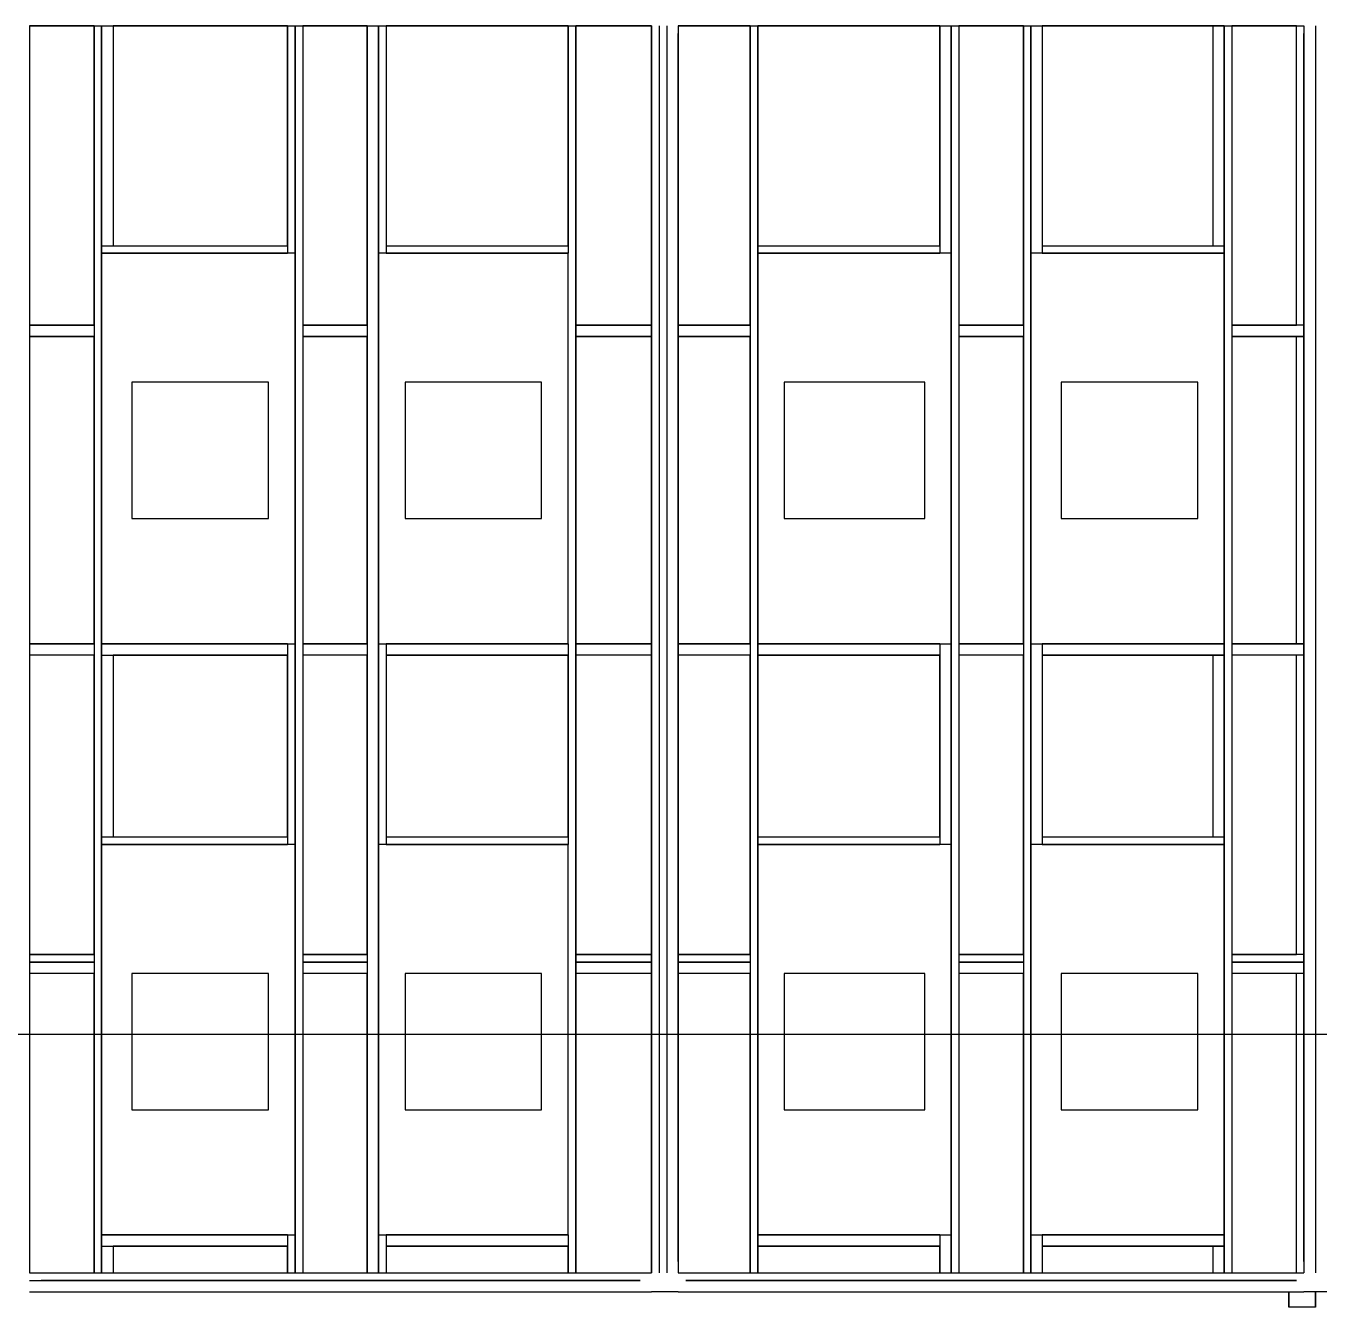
# Model space of a CAD drawing. Header units: millimetres. Extents: x 5 to 415, y 48 to 251.
# Drawn here: x 240.29 to 246.31, y 168.2 to 174.17 of the extents above; entities that cross this region are included whole.
import ezdxf

# ---------------------------------------------------------------- set-up
doc = ezdxf.new("R2010")
doc.units = ezdxf.units.MM
doc.layers.add('P', color=7, linetype='Continuous')

msp = doc.modelspace()

# ---------------------------------------------------------------- linework, layer by layer
at = {"layer": 'P'}
for points in [[(240.312, 174.166), (240.312, 172.773)], [(240.312, 174.166), (240.312, 172.773)], [(240.612, 174.166), (240.312, 174.166)], [(240.612, 174.166), (240.312, 174.166)], [(240.312, 174.166), (243.205, 174.166)], [(240.312, 174.166), (240.612, 174.166)], [(240.312, 174.166), (240.312, 168.363)], [(240.312, 174.166), (240.312, 172.773)], [(240.612, 172.773), (240.612, 174.166)], [(240.612, 172.773), (240.612, 174.166)], [(240.612, 174.166), (240.612, 168.363)], [(240.612, 174.166), (240.612, 172.773)], [(240.647, 174.166), (240.647, 173.143)], [(240.647, 174.166), (241.512, 174.166)], [(240.647, 174.166), (240.647, 173.108)], [(240.647, 174.166), (240.647, 168.363)], [(240.647, 174.166), (240.647, 173.143)], [(240.647, 174.166), (240.647, 168.363)], [(240.647, 168.363), (240.647, 174.166)], [(240.647, 174.166), (240.647, 168.363)], [(240.647, 174.166), (240.647, 173.108)], [(240.7, 174.166), (240.7, 173.143)], [(241.512, 174.166), (240.7, 174.166)], [(241.512, 174.166), (240.7, 174.166)], [(241.512, 173.143), (241.512, 174.166)], [(241.512, 173.143), (241.512, 174.166)], [(241.512, 174.166), (241.512, 173.143)], [(241.512, 174.166), (241.512, 173.108)], [(241.547, 174.166), (241.547, 168.363)], [(241.547, 174.166), (241.547, 173.108)], [(241.547, 168.363), (241.547, 174.166)], [(241.547, 174.166), (241.547, 168.363)], [(241.547, 174.166), (241.547, 168.363)], [(241.582, 174.166), (241.582, 172.773)], [(241.582, 174.166), (241.582, 172.773)], [(241.882, 174.166), (241.582, 174.166)], [(241.882, 174.166), (241.582, 174.166)], [(241.582, 174.166), (241.882, 174.166)], [(241.582, 174.166), (241.582, 168.363)], [(241.582, 174.166), (241.582, 172.773)], [(241.882, 172.773), (241.882, 174.166)], [(241.882, 172.773), (241.882, 174.166)], [(241.882, 174.166), (241.882, 168.363)], [(241.882, 174.166), (241.882, 172.773)], [(241.935, 174.166), (241.935, 173.108)], [(241.935, 174.166), (241.935, 168.363)], [(241.935, 174.166), (241.935, 168.363)], [(241.935, 168.363), (241.935, 174.166)], [(241.935, 174.166), (241.935, 168.363)], [(241.97, 174.166), (241.97, 173.143)], [(241.97, 174.166), (241.97, 173.143)], [(242.817, 174.166), (241.97, 174.166)], [(242.817, 174.166), (241.97, 174.166)], [(241.97, 174.166), (242.817, 174.166)], [(241.97, 174.166), (241.97, 173.143)], [(241.97, 174.166), (241.97, 173.108)], [(242.817, 173.143), (242.817, 174.166)], [(242.817, 173.143), (242.817, 174.166)], [(242.817, 174.166), (242.817, 173.108)], [(242.817, 174.166), (242.817, 173.143)], [(242.817, 174.166), (242.817, 173.108)], [(242.852, 174.166), (242.852, 172.773)], [(242.852, 174.166), (242.852, 172.773)], [(243.205, 174.166), (242.852, 174.166)], [(243.205, 174.166), (242.852, 174.166)], [(242.852, 174.166), (243.205, 174.166)], [(242.852, 174.166), (242.852, 168.363)], [(242.852, 174.166), (242.852, 168.363)], [(242.852, 174.166), (242.852, 172.773)], [(242.852, 168.363), (242.852, 174.166)], [(242.852, 174.166), (242.852, 168.363)], [(242.852, 174.166), (242.852, 168.363)], [(243.205, 172.773), (243.205, 174.166)], [(243.205, 172.773), (243.205, 174.166)], [(243.205, 174.166), (243.205, 168.363)], [(243.205, 174.166), (243.205, 172.773)], [(243.24, 174.166), (243.24, 168.363)], [(243.24, 174.166), (243.24, 168.363)], [(243.276, 174.166), (243.276, 168.363)], [(243.276, 174.166), (243.276, 168.363)], [(243.664, 174.166), (243.328, 174.166)], [(243.664, 174.166), (243.328, 174.166)], [(243.328, 174.166), (243.328, 172.773)], [(243.328, 174.166), (243.328, 172.773)], [(243.328, 174.166), (246.239, 174.166)], [(243.328, 174.166), (243.664, 174.166)], [(243.328, 174.166), (243.328, 168.363)], [(243.328, 174.166), (243.328, 172.773)], [(243.664, 172.773), (243.664, 174.166)], [(243.664, 172.773), (243.664, 174.166)], [(243.664, 174.166), (243.664, 168.363)], [(243.664, 174.166), (243.664, 168.363)], [(243.664, 174.166), (243.664, 172.773)], [(243.699, 174.166), (243.699, 173.143)], [(244.546, 174.166), (243.699, 174.166)], [(243.699, 174.166), (243.699, 173.143)], [(244.546, 174.166), (243.699, 174.166)], [(243.699, 174.166), (244.546, 174.166)], [(243.699, 174.166), (243.699, 173.108)], [(243.699, 174.166), (243.699, 173.143)], [(243.699, 168.363), (243.699, 174.166)], [(243.699, 174.166), (243.699, 168.363)], [(243.699, 174.166), (243.699, 168.363)], [(243.699, 174.166), (243.699, 173.108)], [(244.546, 173.143), (244.546, 174.166)], [(244.546, 173.143), (244.546, 174.166)], [(244.546, 174.166), (244.546, 173.143)], [(244.546, 174.166), (244.546, 173.108)], [(244.598, 174.166), (244.598, 168.363)], [(244.598, 174.166), (244.598, 173.108)], [(244.598, 168.363), (244.598, 174.166)], [(244.598, 174.166), (244.598, 168.363)], [(244.598, 174.166), (244.598, 168.363)], [(244.934, 174.166), (244.634, 174.166)], [(244.934, 174.166), (244.634, 174.166)], [(244.634, 174.166), (244.634, 172.773)], [(244.634, 174.166), (244.634, 172.773)], [(244.634, 174.166), (244.934, 174.166)], [(244.634, 174.166), (244.634, 168.363)], [(244.634, 174.166), (244.634, 172.773)], [(244.934, 172.773), (244.934, 174.166)], [(244.934, 172.773), (244.934, 174.166)], [(244.934, 174.166), (244.934, 168.363)], [(244.934, 174.166), (244.934, 172.773)], [(244.969, 174.166), (244.969, 168.363)], [(244.969, 174.166), (244.969, 173.108)], [(244.969, 168.363), (244.969, 174.166)], [(244.969, 174.166), (244.969, 168.363)], [(244.969, 174.166), (244.969, 168.363)], [(245.022, 174.166), (245.022, 173.143)], [(245.022, 174.166), (245.022, 173.143)], [(245.868, 174.166), (245.022, 174.166)], [(245.816, 174.166), (245.022, 174.166)], [(245.022, 174.166), (245.868, 174.166)], [(245.022, 174.166), (245.022, 173.143)], [(245.022, 174.166), (245.022, 173.108)], [(245.816, 173.143), (245.816, 174.166)], [(245.868, 173.143), (245.868, 174.166)], [(245.868, 174.166), (245.868, 173.108)], [(245.868, 174.166), (245.868, 173.143)], [(245.868, 168.363), (245.868, 174.166)], [(245.868, 174.166), (245.868, 168.363)], [(245.868, 174.166), (245.868, 168.363)], [(245.868, 174.166), (245.868, 173.108)], [(246.204, 174.166), (245.904, 174.166)], [(246.204, 174.166), (245.904, 174.166)], [(245.904, 174.166), (245.904, 172.773)], [(245.904, 174.166), (245.904, 172.773)], [(245.904, 174.166), (246.239, 174.166)], [(245.904, 174.166), (245.904, 168.363)], [(245.904, 174.166), (245.904, 168.363)], [(245.904, 174.166), (245.904, 172.773)], [(246.204, 172.773), (246.204, 174.166)], [(246.204, 172.773), (246.204, 174.166)], [(246.239, 174.166), (246.239, 168.363)], [(246.239, 174.166), (246.239, 172.773)], [(246.292, 174.166), (246.292, 168.363)], [(246.292, 174.166), (246.292, 168.363)], [(243.205, 174.131), (243.205, 168.416)], [(243.205, 174.131), (243.205, 168.416)], [(243.205, 168.416), (243.205, 174.131)], [(243.205, 174.131), (243.205, 168.416)], [(243.24, 174.131), (243.24, 168.416)], [(243.276, 174.131), (243.276, 168.416)], [(243.328, 174.131), (243.328, 168.416)], [(243.328, 174.131), (243.328, 168.416)], [(243.328, 168.416), (243.328, 174.131)], [(243.328, 174.131), (243.328, 168.416)], [(246.239, 174.131), (246.239, 168.416)], [(246.239, 174.131), (246.239, 168.416)], [(246.239, 174.131), (246.239, 168.416)], [(246.239, 168.416), (246.239, 174.131)], [(246.239, 174.131), (246.239, 168.416)], [(240.647, 173.143), (241.512, 173.143)], [(240.647, 173.143), (241.512, 173.143)], [(240.7, 173.143), (241.512, 173.143)], [(240.7, 173.143), (241.512, 173.143)], [(241.97, 173.143), (242.817, 173.143)], [(241.97, 173.143), (242.817, 173.143)], [(241.97, 173.143), (242.817, 173.143)], [(241.97, 173.143), (242.817, 173.143)], [(243.699, 173.143), (244.546, 173.143)], [(243.699, 173.143), (244.546, 173.143)], [(243.699, 173.143), (244.546, 173.143)], [(243.699, 173.143), (244.546, 173.143)], [(245.022, 173.143), (245.868, 173.143)], [(245.022, 173.143), (245.816, 173.143)], [(245.022, 173.143), (245.868, 173.143)], [(245.022, 173.143), (245.868, 173.143)], [(240.647, 173.108), (240.647, 171.291)], [(241.547, 173.108), (240.647, 173.108)], [(240.647, 173.108), (241.512, 173.108)], [(241.512, 173.108), (240.647, 173.108)], [(240.647, 173.108), (241.512, 173.108)], [(240.647, 173.108), (241.512, 173.108)], [(241.547, 171.291), (241.547, 173.108)], [(242.817, 173.108), (241.935, 173.108)], [(241.935, 173.108), (241.935, 171.291)], [(241.97, 173.108), (242.817, 173.108)], [(242.817, 173.108), (241.97, 173.108)], [(241.97, 173.108), (242.817, 173.108)], [(241.97, 173.108), (242.817, 173.108)], [(242.817, 171.291), (242.817, 173.108)], [(244.598, 173.108), (243.699, 173.108)], [(243.699, 173.108), (243.699, 171.291)], [(243.699, 173.108), (244.546, 173.108)], [(243.699, 173.108), (244.546, 173.108)], [(244.546, 173.108), (243.699, 173.108)], [(243.699, 173.108), (244.546, 173.108)], [(244.598, 171.291), (244.598, 173.108)], [(245.868, 173.108), (244.969, 173.108)], [(244.969, 173.108), (244.969, 171.291)], [(245.022, 173.108), (245.868, 173.108)], [(245.022, 173.108), (245.868, 173.108)], [(245.868, 173.108), (245.022, 173.108)], [(245.022, 173.108), (245.868, 173.108)], [(245.868, 171.291), (245.868, 173.108)], [(240.312, 172.773), (240.612, 172.773)], [(240.312, 172.773), (240.612, 172.773)], [(240.612, 172.773), (240.312, 172.773)], [(240.612, 172.773), (240.312, 172.773)], [(240.612, 172.773), (240.312, 172.773)], [(241.582, 172.773), (241.882, 172.773)], [(241.582, 172.773), (241.882, 172.773)], [(241.882, 172.773), (241.582, 172.773)], [(241.882, 172.773), (241.582, 172.773)], [(241.882, 172.773), (241.582, 172.773)], [(242.852, 172.773), (243.205, 172.773)], [(242.852, 172.773), (243.205, 172.773)], [(243.205, 172.773), (242.852, 172.773)], [(243.205, 172.773), (242.852, 172.773)], [(243.205, 172.773), (242.852, 172.773)], [(243.328, 172.773), (243.664, 172.773)], [(243.328, 172.773), (243.664, 172.773)], [(243.664, 172.773), (243.328, 172.773)], [(243.664, 172.773), (243.328, 172.773)], [(243.664, 172.773), (243.328, 172.773)], [(244.634, 172.773), (244.934, 172.773)], [(244.634, 172.773), (244.934, 172.773)], [(244.934, 172.773), (244.634, 172.773)], [(244.934, 172.773), (244.634, 172.773)], [(244.934, 172.773), (244.634, 172.773)], [(245.904, 172.773), (246.204, 172.773)], [(245.904, 172.773), (246.204, 172.773)], [(246.239, 172.773), (245.904, 172.773)], [(246.239, 172.773), (245.904, 172.773)], [(246.239, 172.773), (245.904, 172.773)], [(240.312, 172.72), (240.312, 171.291)], [(240.612, 172.72), (240.312, 172.72)], [(240.312, 172.72), (240.312, 171.291)], [(240.612, 172.72), (240.312, 172.72)], [(240.612, 172.72), (240.312, 172.72)], [(240.612, 172.72), (240.312, 172.72)], [(240.612, 172.72), (240.312, 172.72)], [(240.312, 172.72), (240.612, 172.72)], [(240.612, 172.72), (240.312, 172.72)], [(240.612, 172.72), (240.312, 172.72)], [(240.312, 172.72), (240.312, 171.291)], [(240.612, 171.291), (240.612, 172.72)], [(240.612, 171.291), (240.612, 172.72)], [(240.612, 172.72), (240.612, 171.291)], [(241.582, 172.72), (241.582, 171.291)], [(241.882, 172.72), (241.582, 172.72)], [(241.582, 172.72), (241.582, 171.291)], [(241.882, 172.72), (241.582, 172.72)], [(241.882, 172.72), (241.582, 172.72)], [(241.882, 172.72), (241.582, 172.72)], [(241.882, 172.72), (241.582, 172.72)], [(241.882, 172.72), (241.582, 172.72)], [(241.582, 172.72), (241.882, 172.72)], [(241.882, 172.72), (241.582, 172.72)], [(241.582, 172.72), (241.582, 171.291)], [(241.882, 171.291), (241.882, 172.72)], [(241.882, 171.291), (241.882, 172.72)], [(241.882, 172.72), (241.882, 171.291)], [(243.205, 172.72), (242.852, 172.72)], [(243.205, 172.72), (242.852, 172.72)], [(242.852, 172.72), (242.852, 171.291)], [(242.852, 172.72), (242.852, 171.291)], [(243.205, 172.72), (242.852, 172.72)], [(243.205, 172.72), (242.852, 172.72)], [(243.205, 172.72), (242.852, 172.72)], [(242.852, 172.72), (243.205, 172.72)], [(243.205, 172.72), (242.852, 172.72)], [(243.205, 172.72), (242.852, 172.72)], [(242.852, 172.72), (242.852, 171.291)], [(243.205, 171.291), (243.205, 172.72)], [(243.205, 171.291), (243.205, 172.72)], [(243.205, 172.72), (243.205, 171.291)], [(243.328, 172.72), (243.328, 171.291)], [(243.328, 172.72), (243.328, 171.291)], [(243.664, 172.72), (243.328, 172.72)], [(243.664, 172.72), (243.328, 172.72)], [(243.664, 172.72), (243.328, 172.72)], [(243.664, 172.72), (243.328, 172.72)], [(243.664, 172.72), (243.328, 172.72)], [(243.664, 172.72), (243.328, 172.72)], [(243.328, 172.72), (243.664, 172.72)], [(243.664, 172.72), (243.328, 172.72)], [(243.328, 172.72), (243.328, 171.291)], [(243.664, 171.291), (243.664, 172.72)], [(243.664, 171.291), (243.664, 172.72)], [(243.664, 172.72), (243.664, 171.291)], [(244.634, 172.72), (244.634, 171.291)], [(244.934, 172.72), (244.634, 172.72)], [(244.634, 172.72), (244.634, 171.291)], [(244.934, 172.72), (244.634, 172.72)], [(244.934, 172.72), (244.634, 172.72)], [(244.934, 172.72), (244.634, 172.72)], [(244.934, 172.72), (244.634, 172.72)], [(244.634, 172.72), (244.934, 172.72)], [(244.934, 172.72), (244.634, 172.72)], [(244.934, 172.72), (244.634, 172.72)], [(244.634, 172.72), (244.634, 171.291)], [(244.934, 171.291), (244.934, 172.72)], [(244.934, 171.291), (244.934, 172.72)], [(244.934, 172.72), (244.934, 171.291)], [(245.904, 172.72), (245.904, 171.291)], [(246.204, 172.72), (245.904, 172.72)], [(246.204, 172.72), (245.904, 172.72)], [(245.904, 172.72), (245.904, 171.291)], [(246.239, 172.72), (245.904, 172.72)], [(246.239, 172.72), (245.904, 172.72)], [(246.239, 172.72), (245.904, 172.72)], [(245.904, 172.72), (246.239, 172.72)], [(246.239, 172.72), (245.904, 172.72)], [(246.239, 172.72), (245.904, 172.72)], [(245.904, 172.72), (245.904, 171.291)], [(246.204, 171.291), (246.204, 172.72)], [(246.204, 171.291), (246.204, 172.72)], [(246.239, 172.72), (246.239, 171.291)], [(241.423, 172.508), (240.788, 172.508)], [(240.788, 172.508), (240.788, 171.873)], [(241.423, 171.873), (241.423, 172.508)], [(242.693, 172.508), (242.058, 172.508)], [(242.058, 172.508), (242.058, 171.873)], [(242.693, 171.873), (242.693, 172.508)], [(243.822, 172.508), (243.822, 171.873)], [(244.475, 172.508), (243.822, 172.508)], [(244.475, 171.873), (244.475, 172.508)], [(245.11, 172.508), (245.11, 171.873)], [(245.745, 172.508), (245.11, 172.508)], [(245.745, 171.873), (245.745, 172.508)], [(240.788, 171.873), (241.423, 171.873)], [(242.058, 171.873), (242.693, 171.873)], [(243.822, 171.873), (244.475, 171.873)], [(245.11, 171.873), (245.745, 171.873)], [(240.312, 171.291), (240.612, 171.291)], [(240.312, 171.291), (240.612, 171.291)], [(240.612, 171.291), (240.312, 171.291)], [(240.612, 171.291), (240.312, 171.291)], [(240.612, 171.291), (240.312, 171.291)], [(240.612, 171.291), (240.312, 171.291)], [(240.312, 171.291), (240.612, 171.291)], [(240.612, 171.291), (240.312, 171.291)], [(240.647, 171.291), (241.547, 171.291)], [(241.512, 171.291), (240.647, 171.291)], [(240.647, 171.291), (241.512, 171.291)], [(240.647, 171.291), (241.512, 171.291)], [(240.647, 171.291), (240.647, 170.356)], [(240.647, 171.291), (240.647, 170.356)], [(241.512, 171.291), (241.512, 170.356)], [(241.547, 171.291), (241.547, 170.356)], [(241.582, 171.291), (241.882, 171.291)], [(241.582, 171.291), (241.882, 171.291)], [(241.882, 171.291), (241.582, 171.291)], [(241.882, 171.291), (241.582, 171.291)], [(241.882, 171.291), (241.582, 171.291)], [(241.582, 171.291), (241.882, 171.291)], [(241.882, 171.291), (241.582, 171.291)], [(241.882, 171.291), (241.582, 171.291)], [(241.935, 171.291), (242.817, 171.291)], [(241.935, 171.291), (241.935, 170.356)], [(242.817, 171.291), (241.97, 171.291)], [(241.97, 171.291), (242.817, 171.291)], [(241.97, 171.291), (242.817, 171.291)], [(241.97, 171.291), (241.97, 170.356)], [(242.817, 171.291), (242.817, 170.356)], [(242.817, 171.291), (242.817, 170.356)], [(242.852, 171.291), (243.205, 171.291)], [(242.852, 171.291), (243.205, 171.291)], [(243.205, 171.291), (242.852, 171.291)], [(243.205, 171.291), (242.852, 171.291)], [(243.205, 171.291), (242.852, 171.291)], [(242.852, 171.291), (243.205, 171.291)], [(243.205, 171.291), (242.852, 171.291)], [(243.205, 171.291), (242.852, 171.291)], [(243.328, 171.291), (243.664, 171.291)], [(243.328, 171.291), (243.664, 171.291)], [(243.664, 171.291), (243.328, 171.291)], [(243.664, 171.291), (243.328, 171.291)], [(243.664, 171.291), (243.328, 171.291)], [(243.328, 171.291), (243.664, 171.291)], [(243.664, 171.291), (243.328, 171.291)], [(243.664, 171.291), (243.328, 171.291)], [(243.699, 171.291), (244.598, 171.291)], [(244.546, 171.291), (243.699, 171.291)], [(243.699, 171.291), (244.546, 171.291)], [(243.699, 171.291), (244.546, 171.291)], [(243.699, 171.291), (243.699, 170.356)], [(243.699, 171.291), (243.699, 170.356)], [(244.546, 171.291), (244.546, 170.356)], [(244.598, 171.291), (244.598, 170.356)], [(244.634, 171.291), (244.934, 171.291)], [(244.634, 171.291), (244.934, 171.291)], [(244.934, 171.291), (244.634, 171.291)], [(244.934, 171.291), (244.634, 171.291)], [(244.934, 171.291), (244.634, 171.291)], [(244.634, 171.291), (244.934, 171.291)], [(244.934, 171.291), (244.634, 171.291)], [(244.934, 171.291), (244.634, 171.291)], [(244.969, 171.291), (245.868, 171.291)], [(244.969, 171.291), (244.969, 170.356)], [(245.022, 171.291), (245.868, 171.291)], [(245.868, 171.291), (245.022, 171.291)], [(245.022, 171.291), (245.868, 171.291)], [(245.022, 171.291), (245.022, 170.356)], [(245.868, 171.291), (245.868, 170.356)], [(245.868, 171.291), (245.868, 170.356)], [(245.904, 171.291), (246.204, 171.291)], [(245.904, 171.291), (246.204, 171.291)], [(246.239, 171.291), (245.904, 171.291)], [(246.239, 171.291), (245.904, 171.291)], [(246.239, 171.291), (245.904, 171.291)], [(246.239, 171.291), (245.904, 171.291)], [(245.904, 171.291), (246.239, 171.291)], [(246.239, 171.291), (245.904, 171.291)], [(240.612, 171.238), (240.312, 171.238)], [(240.612, 171.238), (240.312, 171.238)], [(240.312, 171.238), (240.312, 169.845)], [(240.312, 171.238), (240.312, 169.845)], [(240.612, 171.238), (240.312, 171.238)], [(240.612, 171.238), (240.312, 171.238)], [(240.612, 171.238), (240.312, 171.238)], [(240.312, 171.238), (240.312, 169.845)], [(240.612, 169.845), (240.612, 171.238)], [(240.612, 169.845), (240.612, 171.238)], [(240.612, 171.238), (240.612, 169.845)], [(240.647, 171.238), (240.647, 170.392)], [(240.647, 171.238), (241.512, 171.238)], [(240.647, 171.238), (241.512, 171.238)], [(240.647, 171.238), (241.512, 171.238)], [(240.647, 171.238), (240.647, 170.392)], [(240.7, 171.238), (240.7, 170.392)], [(241.512, 171.238), (240.7, 171.238)], [(241.512, 171.238), (240.7, 171.238)], [(241.512, 170.392), (241.512, 171.238)], [(241.512, 170.392), (241.512, 171.238)], [(241.512, 171.238), (241.512, 170.392)], [(241.882, 171.238), (241.582, 171.238)], [(241.882, 171.238), (241.582, 171.238)], [(241.582, 171.238), (241.582, 169.845)], [(241.582, 171.238), (241.582, 169.845)], [(241.882, 171.238), (241.582, 171.238)], [(241.882, 171.238), (241.582, 171.238)], [(241.882, 171.238), (241.582, 171.238)], [(241.582, 171.238), (241.582, 169.845)], [(241.882, 169.845), (241.882, 171.238)], [(241.882, 169.845), (241.882, 171.238)], [(241.882, 171.238), (241.882, 169.845)], [(242.817, 171.238), (241.97, 171.238)], [(242.817, 171.238), (241.97, 171.238)], [(241.97, 171.238), (241.97, 170.392)], [(241.97, 171.238), (241.97, 170.392)], [(241.97, 171.238), (242.817, 171.238)], [(241.97, 171.238), (242.817, 171.238)], [(241.97, 171.238), (242.817, 171.238)], [(241.97, 171.238), (241.97, 170.392)], [(242.817, 170.392), (242.817, 171.238)], [(242.817, 170.392), (242.817, 171.238)], [(242.817, 171.238), (242.817, 170.392)], [(242.852, 171.238), (242.852, 169.845)], [(242.852, 171.238), (242.852, 169.845)], [(243.205, 171.238), (242.852, 171.238)], [(243.205, 171.238), (242.852, 171.238)], [(243.205, 171.238), (242.852, 171.238)], [(243.205, 171.238), (242.852, 171.238)], [(243.205, 171.238), (242.852, 171.238)], [(242.852, 171.238), (242.852, 169.845)], [(243.205, 169.845), (243.205, 171.238)], [(243.205, 169.845), (243.205, 171.238)], [(243.205, 171.238), (243.205, 169.845)], [(243.328, 171.238), (243.328, 169.845)], [(243.664, 171.238), (243.328, 171.238)], [(243.328, 171.238), (243.328, 169.845)], [(243.664, 171.238), (243.328, 171.238)], [(243.664, 171.238), (243.328, 171.238)], [(243.664, 171.238), (243.328, 171.238)], [(243.664, 171.238), (243.328, 171.238)], [(243.328, 171.238), (243.328, 169.845)], [(243.664, 169.845), (243.664, 171.238)], [(243.664, 169.845), (243.664, 171.238)], [(243.664, 171.238), (243.664, 169.845)], [(243.699, 171.238), (243.699, 170.392)], [(243.699, 171.238), (243.699, 170.392)], [(244.546, 171.238), (243.699, 171.238)], [(244.546, 171.238), (243.699, 171.238)], [(243.699, 171.238), (244.546, 171.238)], [(243.699, 171.238), (244.546, 171.238)], [(243.699, 171.238), (244.546, 171.238)], [(243.699, 171.238), (243.699, 170.392)], [(244.546, 170.392), (244.546, 171.238)], [(244.546, 170.392), (244.546, 171.238)], [(244.546, 171.238), (244.546, 170.392)], [(244.934, 171.238), (244.634, 171.238)], [(244.934, 171.238), (244.634, 171.238)], [(244.634, 171.238), (244.634, 169.845)], [(244.634, 171.238), (244.634, 169.845)], [(244.934, 171.238), (244.634, 171.238)], [(244.934, 171.238), (244.634, 171.238)], [(244.934, 171.238), (244.634, 171.238)], [(244.634, 171.238), (244.634, 169.845)], [(244.934, 169.845), (244.934, 171.238)], [(244.934, 169.845), (244.934, 171.238)], [(244.934, 171.238), (244.934, 169.845)], [(245.022, 171.238), (245.022, 170.392)], [(245.022, 171.238), (245.022, 170.392)], [(245.868, 171.238), (245.022, 171.238)], [(245.816, 171.238), (245.022, 171.238)], [(245.022, 171.238), (245.868, 171.238)], [(245.022, 171.238), (245.868, 171.238)], [(245.022, 171.238), (245.868, 171.238)], [(245.022, 171.238), (245.022, 170.392)], [(245.816, 170.392), (245.816, 171.238)], [(245.868, 170.392), (245.868, 171.238)], [(245.868, 171.238), (245.868, 170.392)], [(246.204, 171.238), (245.904, 171.238)], [(246.204, 171.238), (245.904, 171.238)], [(245.904, 171.238), (245.904, 169.845)], [(245.904, 171.238), (245.904, 169.845)], [(246.239, 171.238), (245.904, 171.238)], [(246.239, 171.238), (245.904, 171.238)], [(246.239, 171.238), (245.904, 171.238)], [(245.904, 171.238), (245.904, 169.845)], [(246.204, 169.845), (246.204, 171.238)], [(246.204, 169.845), (246.204, 171.238)], [(246.239, 171.238), (246.239, 169.845)], [(240.647, 170.392), (241.512, 170.392)], [(240.647, 170.392), (241.512, 170.392)], [(240.647, 170.392), (241.512, 170.392)], [(241.547, 170.356), (240.647, 170.356)], [(240.647, 170.356), (240.647, 168.54)], [(241.512, 170.356), (240.647, 170.356)], [(240.647, 170.356), (241.512, 170.356)], [(240.647, 170.356), (241.512, 170.356)], [(240.7, 170.392), (241.512, 170.392)], [(240.7, 170.392), (241.512, 170.392)], [(241.547, 168.54), (241.547, 170.356)], [(241.935, 170.356), (241.935, 168.54)], [(242.817, 170.356), (241.935, 170.356)], [(241.97, 170.392), (242.817, 170.392)], [(241.97, 170.392), (242.817, 170.392)], [(241.97, 170.392), (242.817, 170.392)], [(241.97, 170.392), (242.817, 170.392)], [(241.97, 170.392), (242.817, 170.392)], [(242.817, 170.356), (241.97, 170.356)], [(241.97, 170.356), (242.817, 170.356)], [(241.97, 170.356), (242.817, 170.356)], [(242.817, 168.54), (242.817, 170.356)], [(243.699, 170.392), (244.546, 170.392)], [(243.699, 170.392), (244.546, 170.392)], [(243.699, 170.392), (244.546, 170.392)], [(243.699, 170.392), (244.546, 170.392)], [(243.699, 170.392), (244.546, 170.392)], [(243.699, 170.356), (243.699, 168.54)], [(244.598, 170.356), (243.699, 170.356)], [(244.546, 170.356), (243.699, 170.356)], [(243.699, 170.356), (244.546, 170.356)], [(243.699, 170.356), (244.546, 170.356)], [(244.598, 168.54), (244.598, 170.356)], [(245.868, 170.356), (244.969, 170.356)], [(244.969, 170.356), (244.969, 168.54)], [(245.022, 170.392), (245.868, 170.392)], [(245.022, 170.392), (245.816, 170.392)], [(245.022, 170.392), (245.868, 170.392)], [(245.022, 170.392), (245.868, 170.392)], [(245.022, 170.392), (245.868, 170.392)], [(245.022, 170.356), (245.868, 170.356)], [(245.868, 170.356), (245.022, 170.356)], [(245.022, 170.356), (245.868, 170.356)], [(245.868, 168.54), (245.868, 170.356)], [(240.312, 169.845), (240.612, 169.845)], [(240.312, 169.845), (240.612, 169.845)], [(240.612, 169.845), (240.312, 169.845)], [(240.612, 169.81), (240.312, 169.81)], [(240.612, 169.81), (240.312, 169.81)], [(240.612, 169.81), (240.312, 169.81)], [(240.612, 169.81), (240.312, 169.81)], [(240.312, 169.81), (240.612, 169.81)], [(240.612, 169.81), (240.312, 169.81)], [(241.582, 169.845), (241.882, 169.845)], [(241.582, 169.845), (241.882, 169.845)], [(241.882, 169.845), (241.582, 169.845)], [(241.882, 169.81), (241.582, 169.81)], [(241.882, 169.81), (241.582, 169.81)], [(241.882, 169.81), (241.582, 169.81)], [(241.582, 169.81), (241.882, 169.81)], [(241.882, 169.81), (241.582, 169.81)], [(241.882, 169.81), (241.582, 169.81)], [(242.852, 169.845), (243.205, 169.845)], [(242.852, 169.845), (243.205, 169.845)], [(243.205, 169.845), (242.852, 169.845)], [(243.205, 169.81), (242.852, 169.81)], [(243.205, 169.81), (242.852, 169.81)], [(243.205, 169.81), (242.852, 169.81)], [(243.205, 169.81), (242.852, 169.81)], [(242.852, 169.81), (243.205, 169.81)], [(243.205, 169.81), (242.852, 169.81)], [(243.328, 169.845), (243.664, 169.845)], [(243.328, 169.845), (243.664, 169.845)], [(243.664, 169.845), (243.328, 169.845)], [(243.664, 169.81), (243.328, 169.81)], [(243.664, 169.81), (243.328, 169.81)], [(243.664, 169.81), (243.328, 169.81)], [(243.328, 169.81), (243.664, 169.81)], [(243.664, 169.81), (243.328, 169.81)], [(243.664, 169.81), (243.328, 169.81)], [(244.634, 169.845), (244.934, 169.845)], [(244.634, 169.845), (244.934, 169.845)], [(244.934, 169.845), (244.634, 169.845)], [(244.934, 169.81), (244.634, 169.81)], [(244.934, 169.81), (244.634, 169.81)], [(244.934, 169.81), (244.634, 169.81)], [(244.934, 169.81), (244.634, 169.81)], [(244.634, 169.81), (244.934, 169.81)], [(244.934, 169.81), (244.634, 169.81)], [(245.904, 169.845), (246.204, 169.845)], [(245.904, 169.845), (246.204, 169.845)], [(246.239, 169.845), (245.904, 169.845)], [(246.239, 169.81), (245.904, 169.81)], [(246.239, 169.81), (245.904, 169.81)], [(246.239, 169.81), (245.904, 169.81)], [(246.239, 169.81), (245.904, 169.81)], [(245.904, 169.81), (246.239, 169.81)], [(246.239, 169.81), (245.904, 169.81)], [(240.312, 169.757), (240.312, 168.363)], [(240.312, 169.757), (240.312, 168.363)], [(240.612, 169.757), (240.312, 169.757)], [(240.612, 169.757), (240.312, 169.757)], [(240.612, 169.757), (240.312, 169.757)], [(240.612, 169.757), (240.312, 169.757)], [(240.312, 169.757), (240.312, 168.363)], [(240.612, 168.363), (240.612, 169.757)], [(240.612, 168.363), (240.612, 169.757)], [(240.612, 169.757), (240.612, 168.363)], [(241.423, 169.757), (240.788, 169.757)], [(240.788, 169.757), (240.788, 169.122)], [(241.423, 169.122), (241.423, 169.757)], [(241.882, 169.757), (241.582, 169.757)], [(241.882, 169.757), (241.582, 169.757)], [(241.582, 169.757), (241.582, 168.363)], [(241.582, 169.757), (241.582, 168.363)], [(241.882, 169.757), (241.582, 169.757)], [(241.882, 169.757), (241.582, 169.757)], [(241.582, 169.757), (241.582, 168.363)], [(241.882, 168.363), (241.882, 169.757)], [(241.882, 168.363), (241.882, 169.757)], [(241.882, 169.757), (241.882, 168.363)], [(242.058, 169.757), (242.058, 169.122)], [(242.693, 169.757), (242.058, 169.757)], [(242.693, 169.122), (242.693, 169.757)], [(242.852, 169.757), (242.852, 168.363)], [(243.205, 169.757), (242.852, 169.757)], [(243.205, 169.757), (242.852, 169.757)], [(242.852, 169.757), (242.852, 168.363)], [(243.205, 169.757), (242.852, 169.757)], [(243.205, 169.757), (242.852, 169.757)], [(242.852, 169.757), (242.852, 168.363)], [(243.205, 168.363), (243.205, 169.757)], [(243.205, 168.363), (243.205, 169.757)], [(243.205, 169.757), (243.205, 168.363)], [(243.664, 169.757), (243.328, 169.757)], [(243.664, 169.757), (243.328, 169.757)], [(243.328, 169.757), (243.328, 168.363)], [(243.328, 169.757), (243.328, 168.363)], [(243.664, 169.757), (243.328, 169.757)], [(243.664, 169.757), (243.328, 169.757)], [(243.328, 169.757), (243.328, 168.363)], [(243.664, 168.363), (243.664, 169.757)], [(243.664, 168.363), (243.664, 169.757)], [(243.664, 169.757), (243.664, 168.363)], [(243.822, 169.757), (243.822, 169.122)], [(244.475, 169.757), (243.822, 169.757)], [(244.475, 169.122), (244.475, 169.757)], [(244.634, 169.757), (244.634, 168.363)], [(244.934, 169.757), (244.634, 169.757)], [(244.934, 169.757), (244.634, 169.757)], [(244.634, 169.757), (244.634, 168.363)], [(244.934, 169.757), (244.634, 169.757)], [(244.934, 169.757), (244.634, 169.757)], [(244.634, 169.757), (244.634, 168.363)], [(244.934, 168.363), (244.934, 169.757)], [(244.934, 168.363), (244.934, 169.757)], [(244.934, 169.757), (244.934, 168.363)], [(245.11, 169.757), (245.11, 169.122)], [(245.745, 169.757), (245.11, 169.757)], [(245.745, 169.122), (245.745, 169.757)], [(245.904, 169.757), (245.904, 168.363)], [(245.904, 169.757), (245.904, 168.363)], [(246.204, 169.757), (245.904, 169.757)], [(246.204, 169.757), (245.904, 169.757)], [(246.239, 169.757), (245.904, 169.757)], [(246.239, 169.757), (245.904, 169.757)], [(245.904, 169.757), (245.904, 168.363)], [(246.204, 168.363), (246.204, 169.757)], [(246.204, 168.363), (246.204, 169.757)], [(246.239, 169.757), (246.239, 168.363)], [(243.205, 169.333), (243.205, 169.545)], [(243.328, 169.545), (243.328, 169.333)], [(232.445, 169.474), (255.393, 169.474)], [(240.788, 169.122), (241.423, 169.122)], [(242.058, 169.122), (242.693, 169.122)], [(243.822, 169.122), (244.475, 169.122)], [(245.11, 169.122), (245.745, 169.122)], [(240.647, 168.54), (241.547, 168.54)], [(240.647, 168.54), (241.512, 168.54)], [(240.647, 168.54), (241.512, 168.54)], [(241.512, 168.54), (240.647, 168.54)], [(240.647, 168.54), (241.512, 168.54)], [(240.647, 168.54), (240.647, 168.363)], [(240.647, 168.54), (240.647, 168.363)], [(240.647, 168.487), (240.647, 168.363)], [(240.647, 168.487), (241.512, 168.487)], [(240.647, 168.487), (241.512, 168.487)], [(240.647, 168.487), (240.647, 168.363)], [(241.512, 168.487), (240.7, 168.487)], [(241.512, 168.487), (240.7, 168.487)], [(240.7, 168.487), (240.7, 168.363)], [(241.512, 168.54), (241.512, 168.363)], [(241.512, 168.363), (241.512, 168.487)], [(241.512, 168.363), (241.512, 168.487)], [(241.512, 168.487), (241.512, 168.363)], [(241.547, 168.54), (241.547, 168.363)], [(241.935, 168.54), (242.817, 168.54)], [(241.935, 168.54), (241.935, 168.363)], [(241.97, 168.54), (242.817, 168.54)], [(242.817, 168.54), (241.97, 168.54)], [(241.97, 168.54), (242.817, 168.54)], [(241.97, 168.54), (242.817, 168.54)], [(241.97, 168.54), (241.97, 168.363)], [(241.97, 168.487), (241.97, 168.363)], [(241.97, 168.487), (241.97, 168.363)], [(242.817, 168.487), (241.97, 168.487)], [(242.817, 168.487), (241.97, 168.487)], [(241.97, 168.487), (242.817, 168.487)], [(241.97, 168.487), (242.817, 168.487)], [(241.97, 168.487), (241.97, 168.363)], [(242.817, 168.54), (242.817, 168.363)], [(242.817, 168.54), (242.817, 168.363)], [(242.817, 168.363), (242.817, 168.487)], [(242.817, 168.363), (242.817, 168.487)], [(242.817, 168.487), (242.817, 168.363)], [(243.699, 168.54), (244.598, 168.54)], [(243.699, 168.54), (244.546, 168.54)], [(243.699, 168.54), (244.546, 168.54)], [(244.546, 168.54), (243.699, 168.54)], [(243.699, 168.54), (244.546, 168.54)], [(243.699, 168.54), (243.699, 168.363)], [(243.699, 168.54), (243.699, 168.363)], [(243.699, 168.487), (243.699, 168.363)], [(244.546, 168.487), (243.699, 168.487)], [(243.699, 168.487), (243.699, 168.363)], [(244.546, 168.487), (243.699, 168.487)], [(243.699, 168.487), (244.546, 168.487)], [(243.699, 168.487), (244.546, 168.487)], [(243.699, 168.487), (243.699, 168.363)], [(244.546, 168.54), (244.546, 168.363)], [(244.546, 168.363), (244.546, 168.487)], [(244.546, 168.363), (244.546, 168.487)], [(244.546, 168.487), (244.546, 168.363)], [(244.598, 168.54), (244.598, 168.363)], [(244.969, 168.54), (245.868, 168.54)], [(244.969, 168.54), (244.969, 168.363)], [(245.022, 168.54), (245.868, 168.54)], [(245.022, 168.54), (245.868, 168.54)], [(245.868, 168.54), (245.022, 168.54)], [(245.022, 168.54), (245.868, 168.54)], [(245.022, 168.54), (245.022, 168.363)], [(245.022, 168.487), (245.022, 168.363)], [(245.816, 168.487), (245.022, 168.487)], [(245.022, 168.487), (245.022, 168.363)], [(245.868, 168.487), (245.022, 168.487)], [(245.022, 168.487), (245.868, 168.487)], [(245.022, 168.487), (245.868, 168.487)], [(245.022, 168.487), (245.022, 168.363)], [(245.816, 168.363), (245.816, 168.487)], [(245.868, 168.54), (245.868, 168.363)], [(245.868, 168.54), (245.868, 168.363)], [(245.868, 168.363), (245.868, 168.487)], [(245.868, 168.487), (245.868, 168.363)], [(240.312, 168.363), (240.612, 168.363)], [(240.312, 168.363), (240.612, 168.363)], [(240.312, 168.363), (243.205, 168.363)], [(240.312, 168.363), (240.612, 168.363)], [(240.647, 168.363), (241.512, 168.363)], [(240.7, 168.363), (241.512, 168.363)], [(240.7, 168.363), (241.512, 168.363)], [(241.582, 168.363), (241.882, 168.363)], [(241.582, 168.363), (241.882, 168.363)], [(241.582, 168.363), (241.882, 168.363)], [(241.97, 168.363), (242.817, 168.363)], [(241.97, 168.363), (242.817, 168.363)], [(241.97, 168.363), (242.817, 168.363)], [(242.852, 168.363), (243.205, 168.363)], [(242.852, 168.363), (243.205, 168.363)], [(242.852, 168.363), (243.205, 168.363)], [(243.328, 168.363), (243.664, 168.363)], [(243.328, 168.363), (243.664, 168.363)], [(243.328, 168.363), (246.239, 168.363)], [(243.328, 168.363), (243.664, 168.363)], [(243.699, 168.363), (244.546, 168.363)], [(243.699, 168.363), (244.546, 168.363)], [(243.699, 168.363), (244.546, 168.363)], [(244.634, 168.363), (244.934, 168.363)], [(244.634, 168.363), (244.934, 168.363)], [(244.634, 168.363), (244.934, 168.363)], [(245.022, 168.363), (245.816, 168.363)], [(245.022, 168.363), (245.868, 168.363)], [(245.022, 168.363), (245.868, 168.363)], [(245.904, 168.363), (246.204, 168.363)], [(245.904, 168.363), (246.204, 168.363)], [(245.904, 168.363), (246.239, 168.363)], [(240.312, 168.328), (243.152, 168.328)], [(240.312, 168.328), (243.152, 168.328)], [(240.365, 168.328), (243.152, 168.328)], [(243.152, 168.328), (240.365, 168.328)], [(240.365, 168.328), (243.152, 168.328)], [(243.364, 168.328), (246.204, 168.328)], [(243.364, 168.328), (246.204, 168.328)], [(243.364, 168.328), (246.204, 168.328)], [(246.204, 168.328), (243.364, 168.328)], [(243.364, 168.328), (246.204, 168.328)], [(240.312, 168.275), (243.205, 168.275)], [(240.312, 168.275), (243.205, 168.275)], [(240.453, 168.275), (240.577, 168.275)], [(240.453, 168.275), (240.577, 168.275)], [(240.947, 168.275), (241.088, 168.275)], [(240.947, 168.275), (241.088, 168.275)], [(241.423, 168.275), (241.547, 168.275)], [(241.423, 168.275), (241.547, 168.275)], [(241.935, 168.275), (242.058, 168.275)], [(241.935, 168.275), (242.058, 168.275)], [(242.394, 168.275), (242.57, 168.275)], [(242.394, 168.275), (242.57, 168.275)], [(242.905, 168.275), (243.029, 168.275)], [(242.905, 168.275), (243.029, 168.275)], [(243.328, 168.275), (243.205, 168.275)], [(243.328, 168.275), (243.205, 168.275)], [(243.328, 168.275), (246.239, 168.275)], [(243.328, 168.275), (246.239, 168.275)], [(243.452, 168.275), (243.628, 168.275)], [(243.452, 168.275), (243.628, 168.275)], [(243.963, 168.275), (244.122, 168.275)], [(243.963, 168.275), (244.122, 168.275)], [(244.475, 168.275), (244.598, 168.275)], [(244.475, 168.275), (244.598, 168.275)], [(244.934, 168.275), (245.11, 168.275)], [(244.934, 168.275), (245.11, 168.275)], [(245.445, 168.275), (245.569, 168.275)], [(245.445, 168.275), (245.569, 168.275)], [(245.939, 168.275), (246.08, 168.275)], [(245.939, 168.275), (246.08, 168.275)], [(246.168, 168.275), (246.168, 168.204)], [(246.168, 168.204), (246.168, 168.275)], [(246.38, 168.275), (246.239, 168.275)], [(246.38, 168.275), (246.239, 168.275)], [(246.292, 168.275), (246.292, 168.204)], [(246.292, 168.204), (246.292, 168.275)], [(246.292, 168.204), (246.168, 168.204)]]:
    msp.add_lwpolyline(points, dxfattribs=at)

doc.saveas('drawing.dxf')
